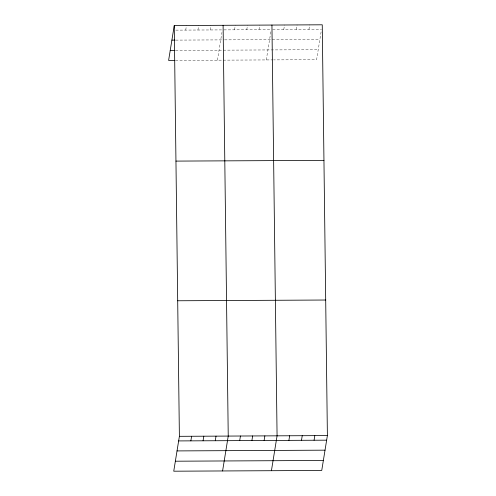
<?xml version="1.0" encoding="UTF-8"?>
<svg xmlns="http://www.w3.org/2000/svg" width="496" height="496" viewBox="0 0 496 496"><rect width="100%" height="100%" fill="white"/><g stroke="black" fill="none" stroke-linecap="round" stroke-linejoin="round"><path stroke-width="0.37" stroke-dasharray="2.48 1.86" d="M185.721 30.082L186.471 25.482M197.935 30.02L198.679 25.42M210.143 29.958L210.887 25.358M217.446 60.177L221.948 32.395M234.565 29.834L235.309 25.24M246.772 29.772L247.516 25.178M258.98 29.71L259.724 25.116M266.29 59.929L270.99 30.901M283.774 29.586L284.518 24.992M296.354 29.524L297.098 24.924M308.934 29.462L309.678 24.862M321.104 31.893L316.609 59.675L273.687 59.892M175.801 30.132L221.588 29.903M223.882 29.89L271.194 29.648M272.67 29.642L321.513 29.394M175.714 40.114L223.789 39.872M224.552 39.866L319.895 39.389M175.572 50.4L318.227 49.687M175.479 60.388L272.949 59.898"/><path stroke-width="0.74" d="M174.257 25.544L179.391 436.325L173.743 471.2L321.743 470.456L327.391 435.581L322.257 24.8L174.257 25.544L168.609 60.419L174.716 60.388M190.861 440.857L191.605 436.263M203.069 440.801L203.813 436.201M215.276 440.739L216.02 436.139M222.586 470.952L228.234 436.077L223.101 25.302M239.698 440.615L240.442 436.015M251.906 440.553L252.65 435.953M264.114 440.491L264.864 435.891M271.424 470.71L277.072 435.835L271.938 25.054M288.908 440.367L289.652 435.767M301.487 440.305L302.231 435.705M314.067 440.237L314.811 435.643M171.895 40.133L174.945 40.12M170.227 50.431L174.809 50.406M175.956 161.101L323.95 160.357M177.698 300.768L325.698 300.024M179.391 436.325L327.391 435.581M178.647 440.919L326.647 440.175M177.029 450.914L325.029 450.17M175.361 461.206L323.361 460.462"/></g></svg>
